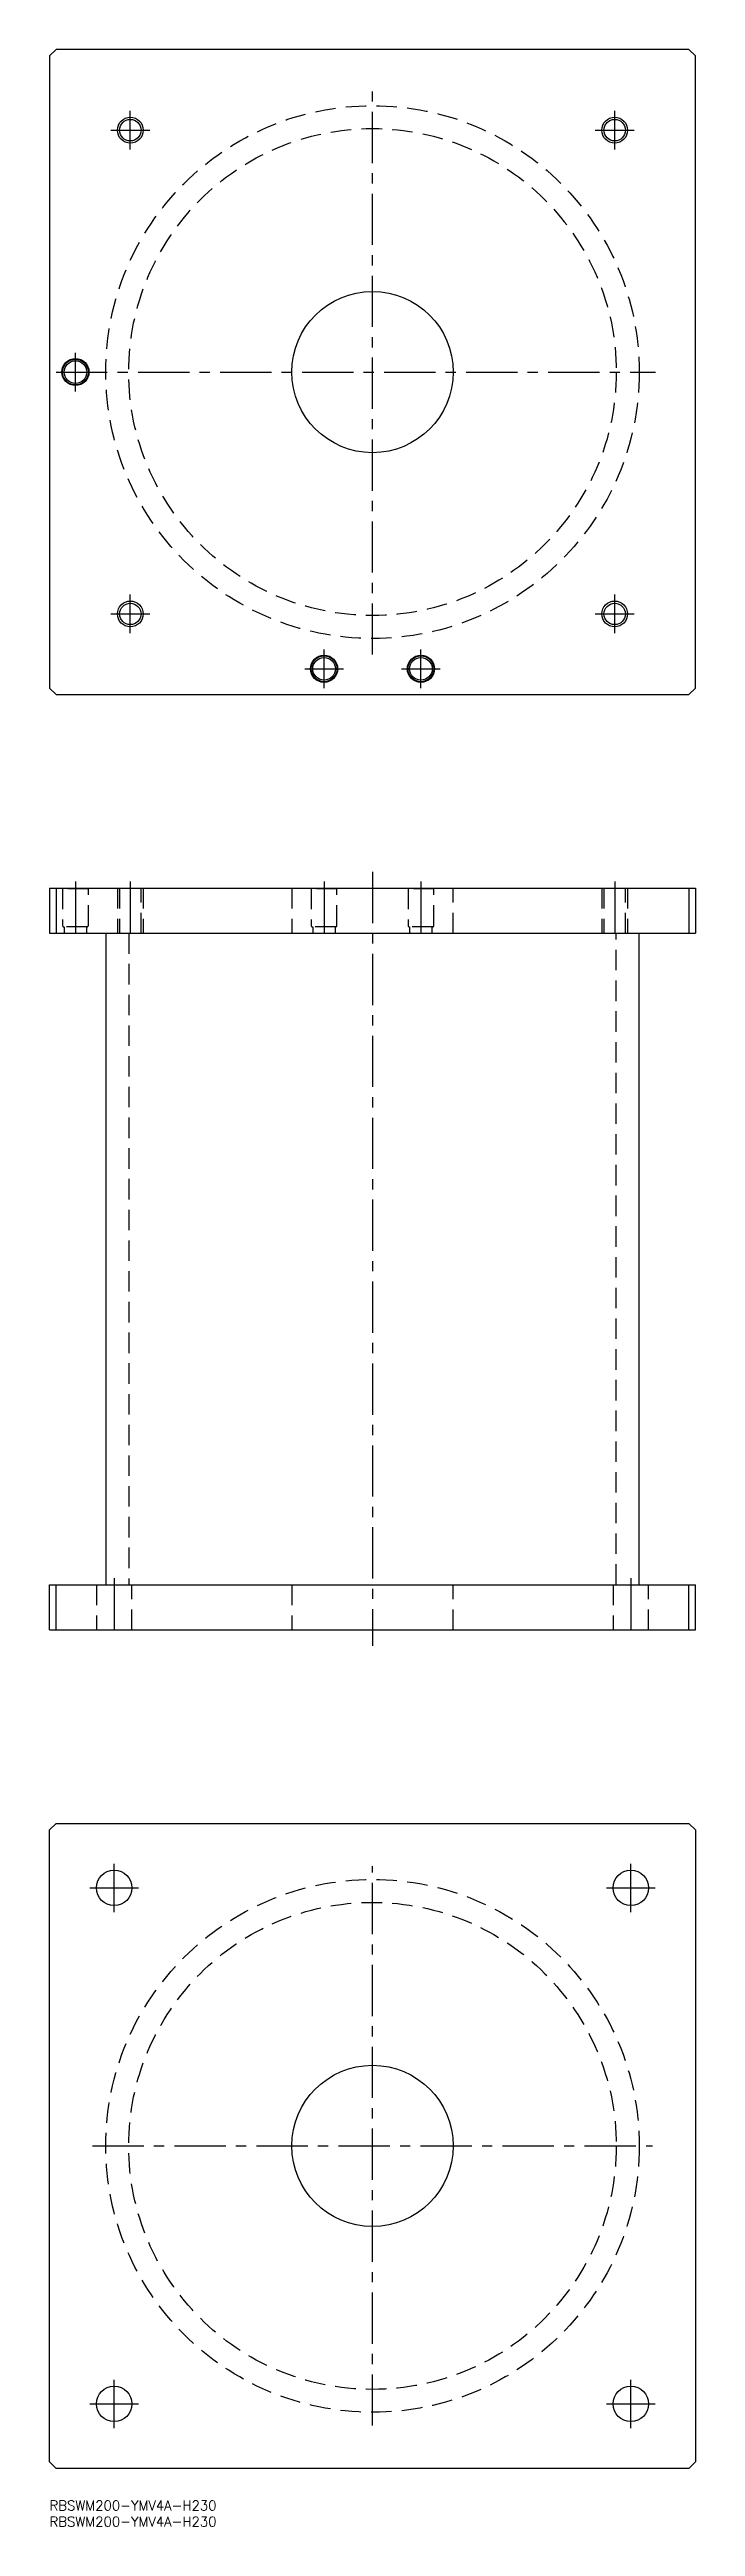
# Model space of a CAD drawing. Extents: x 0 to 200, y -8 to 760.
import ezdxf

# ---------------------------------------------------------------- set-up
doc = ezdxf.new("R2010")
doc.units = 0
doc.header["$LTSCALE"] = 0.5
doc.linetypes.add('CENTER', pattern=[50.8, 31.75, -6.35, 6.35, -6.35])
doc.linetypes.add('DASHED', pattern=[19.05, 12.7, -6.35])
for name, color, linetype in [('MSM_CENTER', 1, 'CENTER'), ('MSM_CONTINUOUS', 7, 'CONTINUOUS'), ('MSM_DASHED', 4, 'DASHED'), ('MSM_NARROW', 5, 'CONTINUOUS'), ('MSM_PART_NUMBER', 7, 'CONTINUOUS')]:
    doc.layers.add(name, color=color, linetype=linetype)
doc.styles.get("Standard").update_dxf_attribs({"font": 'txt.shx', "height": 3, "bigfont": 'bigfont.shx'})

# ---------------------------------------------------------------- blocks, each defined once
blk = doc.blocks.new('*U51')
at = {"layer": 'MSM_PART_NUMBER'}
blk.add_text('RBSWM200-YMV4A-H230', height=3, dxfattribs=at).set_placement((0, -3))
blk = doc.blocks.new('*U52')
at = {"layer": 'MSM_PART_NUMBER'}
blk.add_text('RBSWM200-YMV4A-H230', height=3, dxfattribs=at).set_placement((0, -8))

msp = doc.modelspace()

# ---------------------------------------------------------------- linework, layer by layer
at = {"layer": 'MSM_CENTER'}
for p, q in [((100, 572.4), (100, 747.6)), ((25, 729), (25, 741)), ((175, 729), (175, 741)), ((19, 735), (31, 735)), ((169, 735), (181, 735)), ((8, 654), (8, 666)), ((2, 660), (187.6, 660)), ((19, 585), (31, 585)), ((25, 579), (25, 591)), ((169, 585), (181, 585)), ((175, 579), (175, 591)), ((85, 562), (85, 574)), ((115, 562), (115, 574)), ((79, 568), (91, 568)), ((109, 568), (121, 568)), ((8, 502), (8, 484)), ((25, 502), (25, 484)), ((85, 502), (85, 484)), ((100, 505), (100, 265)), ((115, 502), (115, 484)), ((175, 502), (175, 484)), ((20, 286), (20, 268)), ((180, 286), (180, 268)), ((20, 182.5), (20, 197.5)), ((100, 23.27), (100, 196.73)), ((180, 182.5), (180, 197.5)), ((12.5, 190), (27.5, 190)), ((172.5, 190), (187.5, 190)), ((13.27, 110), (186.73, 110)), ((20, 22.5), (20, 37.5)), ((180, 22.5), (180, 37.5)), ((12.5, 30), (27.5, 30)), ((172.5, 30), (187.5, 30))]:
    msp.add_line(p, q, dxfattribs=at)
at = {"layer": 'MSM_CONTINUOUS'}
for p, q in [((2, 760), (0, 758)), ((0, 758), (0, 562)), ((198, 760), (2, 760)), ((200, 758), (198, 760)), ((200, 562), (200, 758)), ((0, 562), (2, 560)), ((198, 560), (200, 562)), ((2, 560), (198, 560)), ((0, 500), (0, 486)), ((0, 500), (200, 500)), ((2, 500), (2, 486)), ((198, 500), (198, 486)), ((200, 500), (200, 486)), ((0, 486), (200, 486)), ((17.4, 486), (17.4, 284)), ((182.6, 284), (182.6, 486)), ((0, 284), (200, 284)), ((0, 270), (0, 284)), ((2, 270), (2, 284)), ((198, 270), (198, 284)), ((200, 270), (200, 284)), ((0, 270), (200, 270)), ((0, 208), (2, 210)), ((0, 12), (0, 208)), ((2, 210), (198, 210)), ((198, 210), (200, 208)), ((200, 208), (200, 12)), ((2, 10), (0, 12)), ((198, 10), (2, 10)), ((200, 12), (198, 10))]:
    msp.add_line(p, q, dxfattribs=at)
for centre, radius in [((25, 735), 3.3235), ((175, 735), 3.3235), ((100, 660), 25), ((8, 660), 4.2), ((8, 660), 4), ((8, 660), 3.5), ((25, 585), 3.3235), ((175, 585), 3.3235), ((85, 568), 4.2), ((85, 568), 4), ((85, 568), 3.5), ((115, 568), 4.2), ((115, 568), 4), ((115, 568), 3.5), ((20, 190), 5.5), ((180, 190), 5.5), ((100, 110), 25), ((20, 30), 5.5), ((180, 30), 5.5)]:
    msp.add_circle(centre, radius, dxfattribs=at)
at = {"layer": 'MSM_DASHED'}
for p, q in [((3.8, 500), (4, 499.8)), ((4, 499.8), (4, 488.4)), ((12, 499.8), (4, 499.8)), ((12, 499.8), (12.2, 500)), ((12, 488.4), (12, 499.8)), ((21, 500), (21, 486)), ((21.6765, 500), (21.6765, 486)), ((28.3235, 486), (28.3235, 500)), ((29, 500), (29, 486)), ((75, 500), (75, 486)), ((80.8, 500), (81, 499.8)), ((89, 499.8), (81, 499.8)), ((81, 499.8), (81, 488.4)), ((89, 499.8), (89.2, 500)), ((89, 488.4), (89, 499.8)), ((110.8, 500), (111, 499.8)), ((119, 499.8), (111, 499.8)), ((111, 499.8), (111, 488.4)), ((119, 499.8), (119.2, 500)), ((119, 488.4), (119, 499.8)), ((125, 486), (125, 500)), ((171, 500), (171, 486)), ((171.6765, 500), (171.6765, 486)), ((178.3235, 486), (178.3235, 500)), ((179, 500), (179, 486)), ((11.6, 488), (4.4, 488)), ((4.5, 488), (4.5, 486)), ((11.5, 486), (11.5, 488)), ((24.5, 486), (24.5, 284)), ((88.6, 488), (81.4, 488)), ((81.5, 488), (81.5, 486)), ((88.5, 486), (88.5, 488)), ((118.6, 488), (111.4, 488)), ((111.5, 488), (111.5, 486)), ((118.5, 486), (118.5, 488)), ((175.5, 284), (175.5, 486)), ((14.5, 284), (14.5, 270)), ((25.5, 270), (25.5, 284)), ((75, 284), (75, 270)), ((125, 270), (125, 284)), ((174.5, 284), (174.5, 270)), ((185.5, 270), (185.5, 284))]:
    msp.add_line(p, q, dxfattribs=at)
for centre, radius in [((100, 660), 82.6), ((100, 660), 75.5), ((100, 110), 82.6), ((100, 110), 75.5)]:
    msp.add_circle(centre, radius, dxfattribs=at)
for centre, start, end in [((4.4, 488.4), 180, 270), ((11.6, 488.4), 270, 360), ((81.4, 488.4), 180, 270), ((88.6, 488.4), 270, 360), ((111.4, 488.4), 180, 270), ((118.6, 488.4), 270, 360)]:
    msp.add_arc(centre, 0.4, start, end, dxfattribs=at)
at = {"layer": 'MSM_NARROW'}
for centre in [(25, 735), (175, 735), (25, 585), (175, 585)]:
    msp.add_circle(centre, 4, dxfattribs=at)

# ---------------------------------------------------------------- block references
at = {"layer": 'MSM_CONTINUOUS'}
for name in ['*U51', '*U52']:
    msp.add_blockref(name, (0, 0), dxfattribs=at)

doc.saveas('drawing.dxf')
